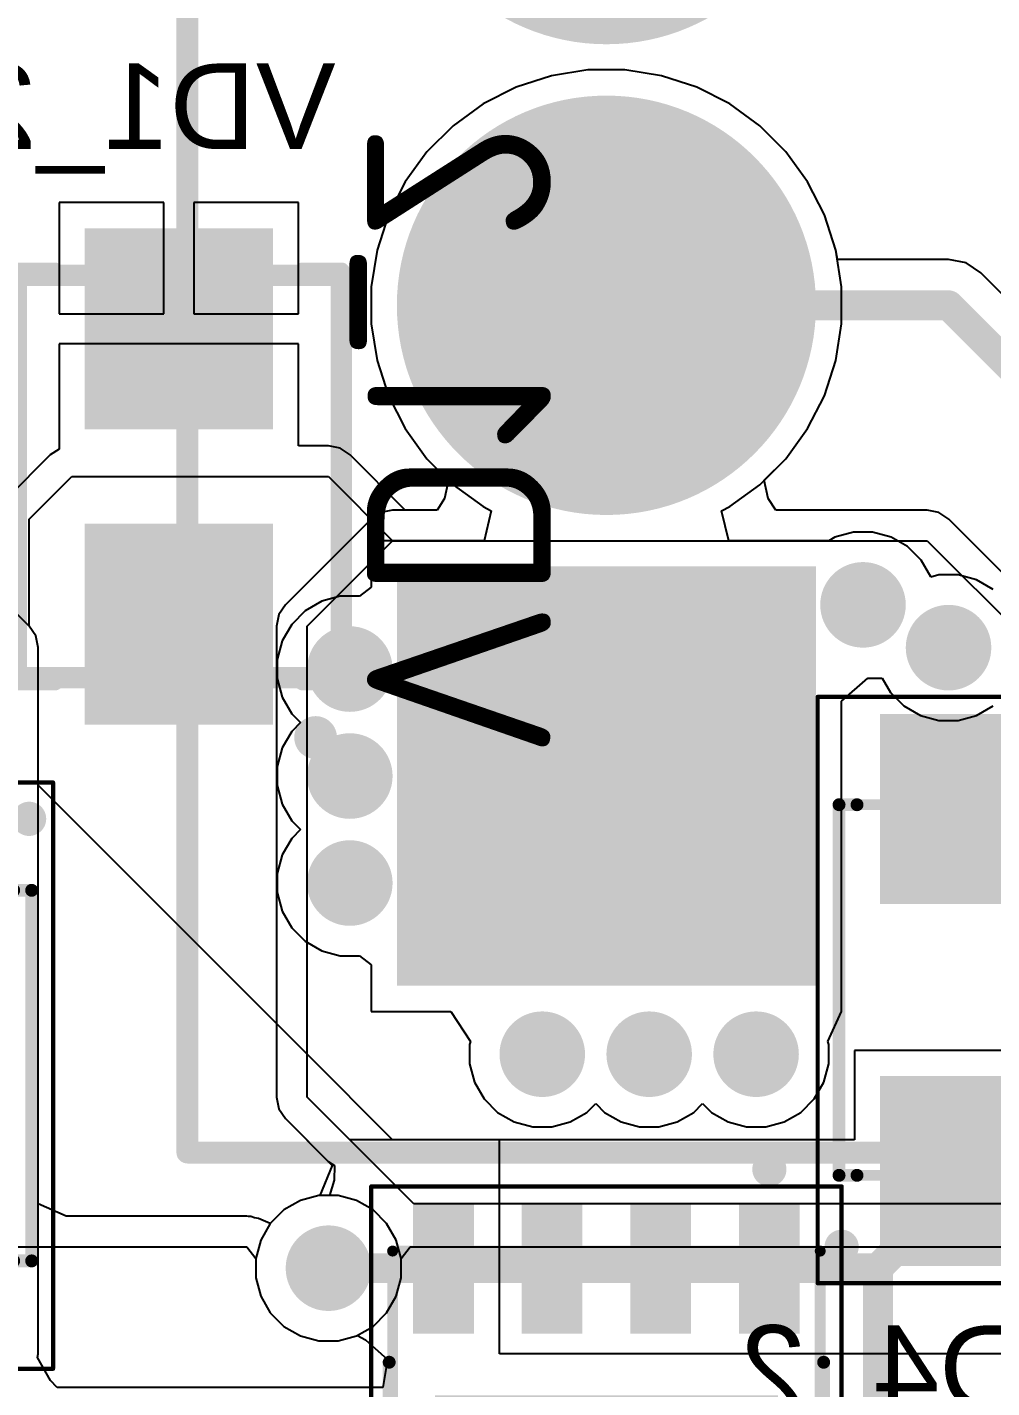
# Model space of a CAD drawing. Header units: inches. Extents: x 0 to 106, y 0 to 106.
# Drawn here: x 47.23 to 58.51, y 74.35 to 90.25 of the extents above; entities that cross this region are included whole.
import ezdxf

# ---------------------------------------------------------------- set-up
doc = ezdxf.new("R2010")
doc.units = ezdxf.units.IN
for name, color, linetype in [('Bottom Layer', 5, 'Continuous'), ('Bottom Overlay', 54, 'Continuous'), ('Bottom Paste', 16, 'Continuous'), ('Bottom Solder', 6, 'Continuous'), ('Layer 1', 16, 'Continuous'), ('Layer 2', 76, 'Continuous'), ('Mechanical 13', 56, 'Continuous'), ('Mechanical 15', 56, 'Continuous'), ('Multi-Layer', 9, 'Continuous'), ('Pad Holes', 156, 'Continuous'), ('Top Layer', 1, 'Continuous'), ('Top Overlay', 2, 'Continuous'), ('Top Paste', 8, 'Continuous'), ('Top Solder', 216, 'Continuous'), ('Via Holes', 16, 'Continuous')]:
    doc.layers.add(name, color=color, linetype=linetype)
doc.styles.add('Arial', font='', dxfattribs={"height": 0.2})
doc.styles.add('GOST type B', font='', dxfattribs={"height": 0.2})
doc.styles.get('Arial').set_extended_font_data('Arial')
doc.styles.get('GOST type B').set_extended_font_data('GOST type B')

# ---------------------------------------------------------------- blocks, each defined once
blk = doc.blocks.new('SMA_B_215')
at = {"layer": 'Bottom Layer'}
for points in [[(-3.175, 0.75), (-1.055, 0.75), (-1.055, -0.75), (-3.175, -0.75)], [(1.055, 0.75), (3.175, 0.75), (3.175, -0.75), (1.055, -0.75)]]:
    blk.add_hatch(color=5, dxfattribs=at).paths.add_polyline_path(points)
at = {"layer": 'Bottom Paste'}
for points in [[(-3.175, 0.75), (-1.055, 0.75), (-1.055, -0.75), (-3.175, -0.75)], [(1.055, 0.75), (3.175, 0.75), (3.175, -0.75), (1.055, -0.75)]]:
    blk.add_hatch(color=16, dxfattribs=at).paths.add_polyline_path(points)
at = {"layer": 'Bottom Solder'}
for points in [[(-3.225, 0.8), (-1.005, 0.8), (-1.005, -0.8), (-3.225, -0.8)], [(1.005, 0.8), (3.225, 0.8), (3.225, -0.8), (1.005, -0.8)]]:
    blk.add_hatch(color=6, dxfattribs=at).paths.add_polyline_path(points)
at = {"layer": 'Bottom Overlay'}
for points in [[(-2.9, 1.25, 0.2, 0.2, 1), (-3.1, 1.25, 0.2, 0.2, 1)], [(-3.15, 1.25, 0.1, 0.1, 1), (-3.05, 1.25, 0.1, 0.1, 1)], [(-2.95, 1.25, 0.1, 0.1, 1), (-2.85, 1.25, 0.1, 0.1, 1)], [(-2.203, 1.28, 0.075, 0.075, 1), (-2.127, 1.28, 0.075, 0.075, 1)], [(-2.203, 1.28, 0.075, 0.075, 1), (-2.127, 1.28, 0.075, 0.075, 1)], [(2.127, 1.28, 0.075, 0.075, 1), (2.203, 1.28, 0.075, 0.075, 1)], [(2.127, 1.28, 0.075, 0.075, 1), (2.203, 1.28, 0.075, 0.075, 1)], [(-2.203, 1.07, 0.075, 0.075, 1), (-2.127, 1.07, 0.075, 0.075, 1)], [(2.127, 1.07, 0.075, 0.075, 1), (2.203, 1.07, 0.075, 0.075, 1)], [(-2.203, -1.07, 0.075, 0.075, 1), (-2.127, -1.07, 0.075, 0.075, 1)], [(2.127, -1.07, 0.075, 0.075, 1), (2.203, -1.07, 0.075, 0.075, 1)], [(-2.203, -1.28, 0.075, 0.075, 1), (-2.127, -1.28, 0.075, 0.075, 1)], [(-2.203, -1.28, 0.075, 0.075, 1), (-2.127, -1.28, 0.075, 0.075, 1)], [(2.127, -1.28, 0.075, 0.075, 1), (2.203, -1.28, 0.075, 0.075, 1)], [(2.127, -1.28, 0.075, 0.075, 1), (2.203, -1.28, 0.075, 0.075, 1)]]:
    blk.add_lwpolyline(points, format="xyseb", close=True, dxfattribs=at)
for points in [[(-2.165, 1.28, 0.15, 0.15, 0), (-2.165, 1.07, 0.15, 0.15, 0)], [(-2.165, 1.28, 0.15, 0.15, 0), (2.165, 1.28, 0.15, 0.15, 0)], [(2.165, 1.28, 0.15, 0.15, 0), (2.165, 1.07, 0.15, 0.15, 0)], [(-2.165, -1.07, 0.15, 0.15, 0), (-2.165, -1.28, 0.15, 0.15, 0)], [(2.165, -1.07, 0.15, 0.15, 0), (2.165, -1.28, 0.15, 0.15, 0)], [(-2.165, -1.28, 0.15, 0.15, 0), (2.165, -1.28, 0.15, 0.15, 0)]]:
    blk.add_lwpolyline(points, format="xyseb", dxfattribs=at)
at = {"layer": 'Mechanical 13'}
for points in [[(-2.165, 1.28, 0.127, 0.127, 0), (-2.165, -1.28, 0.127, 0.127, 0)], [(-2.165, 1.28, 0.127, 0.127, 0), (2.165, 1.28, 0.127, 0.127, 0)], [(2.165, 1.28, 0.127, 0.127, 0), (2.165, -1.28, 0.127, 0.127, 0)], [(-2.165, -1.28, 0.127, 0.127, 0), (2.165, -1.28, 0.127, 0.127, 0)]]:
    blk.add_lwpolyline(points, format="xyseb", dxfattribs=at)
for points in [[(-2.197, 1.28, 0.0635, 0.0635, 1), (-2.133, 1.28, 0.0635, 0.0635, 1)], [(-2.197, 1.28, 0.0635, 0.0635, 1), (-2.133, 1.28, 0.0635, 0.0635, 1)], [(2.133, 1.28, 0.0635, 0.0635, 1), (2.197, 1.28, 0.0635, 0.0635, 1)], [(2.133, 1.28, 0.0635, 0.0635, 1), (2.197, 1.28, 0.0635, 0.0635, 1)], [(-2.197, -1.28, 0.0635, 0.0635, 1), (-2.133, -1.28, 0.0635, 0.0635, 1)], [(-2.197, -1.28, 0.0635, 0.0635, 1), (-2.133, -1.28, 0.0635, 0.0635, 1)], [(2.133, -1.28, 0.0635, 0.0635, 1), (2.197, -1.28, 0.0635, 0.0635, 1)], [(2.133, -1.28, 0.0635, 0.0635, 1), (2.197, -1.28, 0.0635, 0.0635, 1)]]:
    blk.add_lwpolyline(points, format="xyseb", close=True, dxfattribs=at)
at = {"layer": 'Mechanical 15'}
for points in [[(-3.425, 1.53, 0.05, 0.05, 0), (-3.425, -1.53, 0.05, 0.05, 0)], [(-3.425, 1.53, 0.05, 0.05, 0), (3.425, 1.53, 0.05, 0.05, 0)], [(3.425, 1.53, 0.05, 0.05, 0), (3.425, -1.53, 0.05, 0.05, 0)], [(-3.425, -1.53, 0.05, 0.05, 0), (3.425, -1.53, 0.05, 0.05, 0)]]:
    blk.add_lwpolyline(points, format="xyseb", dxfattribs=at)
for points in [[(-3.437, 1.53, 0.025, 0.025, 1), (-3.413, 1.53, 0.025, 0.025, 1)], [(-3.437, 1.53, 0.025, 0.025, 1), (-3.413, 1.53, 0.025, 0.025, 1)], [(3.413, 1.53, 0.025, 0.025, 1), (3.437, 1.53, 0.025, 0.025, 1)], [(3.413, 1.53, 0.025, 0.025, 1), (3.437, 1.53, 0.025, 0.025, 1)], [(-3.437, -1.53, 0.025, 0.025, 1), (-3.413, -1.53, 0.025, 0.025, 1)], [(-3.437, -1.53, 0.025, 0.025, 1), (-3.413, -1.53, 0.025, 0.025, 1)], [(3.413, -1.53, 0.025, 0.025, 1), (3.437, -1.53, 0.025, 0.025, 1)], [(3.413, -1.53, 0.025, 0.025, 1), (3.437, -1.53, 0.025, 0.025, 1)]]:
    blk.add_lwpolyline(points, format="xyseb", close=True, dxfattribs=at)
blk = doc.blocks.new('SMA_B_220')
at = {"layer": 'Bottom Layer'}
for points in [[(-3.175, 0.75), (-1.055, 0.75), (-1.055, -0.75), (-3.175, -0.75)], [(1.055, 0.75), (3.175, 0.75), (3.175, -0.75), (1.055, -0.75)]]:
    blk.add_hatch(color=5, dxfattribs=at).paths.add_polyline_path(points)
at = {"layer": 'Bottom Paste'}
for points in [[(-3.175, 0.75), (-1.055, 0.75), (-1.055, -0.75), (-3.175, -0.75)], [(1.055, 0.75), (3.175, 0.75), (3.175, -0.75), (1.055, -0.75)]]:
    blk.add_hatch(color=16, dxfattribs=at).paths.add_polyline_path(points)
at = {"layer": 'Bottom Solder'}
for points in [[(-3.225, 0.8), (-1.005, 0.8), (-1.005, -0.8), (-3.225, -0.8)], [(1.005, 0.8), (3.225, 0.8), (3.225, -0.8), (1.005, -0.8)]]:
    blk.add_hatch(color=6, dxfattribs=at).paths.add_polyline_path(points)
at = {"layer": 'Bottom Overlay'}
for points in [[(-2.9, 1.25, 0.2, 0.2, 1), (-3.1, 1.25, 0.2, 0.2, 1)], [(-3.15, 1.25, 0.1, 0.1, 1), (-3.05, 1.25, 0.1, 0.1, 1)], [(-2.95, 1.25, 0.1, 0.1, 1), (-2.85, 1.25, 0.1, 0.1, 1)], [(-2.203, 1.28, 0.075, 0.075, 1), (-2.127, 1.28, 0.075, 0.075, 1)], [(-2.203, 1.28, 0.075, 0.075, 1), (-2.127, 1.28, 0.075, 0.075, 1)], [(2.127, 1.28, 0.075, 0.075, 1), (2.203, 1.28, 0.075, 0.075, 1)], [(2.127, 1.28, 0.075, 0.075, 1), (2.203, 1.28, 0.075, 0.075, 1)], [(-2.203, 1.07, 0.075, 0.075, 1), (-2.127, 1.07, 0.075, 0.075, 1)], [(2.127, 1.07, 0.075, 0.075, 1), (2.203, 1.07, 0.075, 0.075, 1)], [(-2.203, -1.07, 0.075, 0.075, 1), (-2.127, -1.07, 0.075, 0.075, 1)], [(2.127, -1.07, 0.075, 0.075, 1), (2.203, -1.07, 0.075, 0.075, 1)], [(-2.203, -1.28, 0.075, 0.075, 1), (-2.127, -1.28, 0.075, 0.075, 1)], [(-2.203, -1.28, 0.075, 0.075, 1), (-2.127, -1.28, 0.075, 0.075, 1)], [(2.127, -1.28, 0.075, 0.075, 1), (2.203, -1.28, 0.075, 0.075, 1)], [(2.127, -1.28, 0.075, 0.075, 1), (2.203, -1.28, 0.075, 0.075, 1)]]:
    blk.add_lwpolyline(points, format="xyseb", close=True, dxfattribs=at)
for points in [[(-2.165, 1.07, 0.15, 0.15, 0), (-2.165, 1.28, 0.15, 0.15, 0)], [(2.165, 1.28, 0.15, 0.15, 0), (-2.165, 1.28, 0.15, 0.15, 0)], [(2.165, 1.07, 0.15, 0.15, 0), (2.165, 1.28, 0.15, 0.15, 0)], [(-2.165, -1.28, 0.15, 0.15, 0), (-2.165, -1.07, 0.15, 0.15, 0)], [(2.165, -1.28, 0.15, 0.15, 0), (2.165, -1.07, 0.15, 0.15, 0)], [(2.165, -1.28, 0.15, 0.15, 0), (-2.165, -1.28, 0.15, 0.15, 0)]]:
    blk.add_lwpolyline(points, format="xyseb", dxfattribs=at)
at = {"layer": 'Mechanical 13'}
for points in [[(-2.165, -1.28, 0.127, 0.127, 0), (-2.165, 1.28, 0.127, 0.127, 0)], [(2.165, 1.28, 0.127, 0.127, 0), (-2.165, 1.28, 0.127, 0.127, 0)], [(2.165, -1.28, 0.127, 0.127, 0), (2.165, 1.28, 0.127, 0.127, 0)], [(2.165, -1.28, 0.127, 0.127, 0), (-2.165, -1.28, 0.127, 0.127, 0)]]:
    blk.add_lwpolyline(points, format="xyseb", dxfattribs=at)
for points in [[(-2.197, 1.28, 0.0635, 0.0635, 1), (-2.133, 1.28, 0.0635, 0.0635, 1)], [(-2.197, 1.28, 0.0635, 0.0635, 1), (-2.133, 1.28, 0.0635, 0.0635, 1)], [(2.133, 1.28, 0.0635, 0.0635, 1), (2.197, 1.28, 0.0635, 0.0635, 1)], [(2.133, 1.28, 0.0635, 0.0635, 1), (2.197, 1.28, 0.0635, 0.0635, 1)], [(-2.197, -1.28, 0.0635, 0.0635, 1), (-2.133, -1.28, 0.0635, 0.0635, 1)], [(-2.197, -1.28, 0.0635, 0.0635, 1), (-2.133, -1.28, 0.0635, 0.0635, 1)], [(2.133, -1.28, 0.0635, 0.0635, 1), (2.197, -1.28, 0.0635, 0.0635, 1)], [(2.133, -1.28, 0.0635, 0.0635, 1), (2.197, -1.28, 0.0635, 0.0635, 1)]]:
    blk.add_lwpolyline(points, format="xyseb", close=True, dxfattribs=at)
at = {"layer": 'Mechanical 15'}
for points in [[(-3.425, -1.53, 0.05, 0.05, 0), (-3.425, 1.53, 0.05, 0.05, 0)], [(3.425, 1.53, 0.05, 0.05, 0), (-3.425, 1.53, 0.05, 0.05, 0)], [(3.425, -1.53, 0.05, 0.05, 0), (3.425, 1.53, 0.05, 0.05, 0)], [(3.425, -1.53, 0.05, 0.05, 0), (-3.425, -1.53, 0.05, 0.05, 0)]]:
    blk.add_lwpolyline(points, format="xyseb", dxfattribs=at)
for points in [[(-3.437, 1.53, 0.025, 0.025, 1), (-3.413, 1.53, 0.025, 0.025, 1)], [(-3.437, 1.53, 0.025, 0.025, 1), (-3.413, 1.53, 0.025, 0.025, 1)], [(3.413, 1.53, 0.025, 0.025, 1), (3.437, 1.53, 0.025, 0.025, 1)], [(3.413, 1.53, 0.025, 0.025, 1), (3.437, 1.53, 0.025, 0.025, 1)], [(-3.437, -1.53, 0.025, 0.025, 1), (-3.413, -1.53, 0.025, 0.025, 1)], [(-3.437, -1.53, 0.025, 0.025, 1), (-3.413, -1.53, 0.025, 0.025, 1)], [(3.413, -1.53, 0.025, 0.025, 1), (3.437, -1.53, 0.025, 0.025, 1)], [(3.413, -1.53, 0.025, 0.025, 1), (3.437, -1.53, 0.025, 0.025, 1)]]:
    blk.add_lwpolyline(points, format="xyseb", close=True, dxfattribs=at)
blk = doc.blocks.new('SMB_B_223')
at = {"layer": 'Bottom Layer'}
for points in [[(-0.6, 1.05), (-0.6, -1.05), (-2.85, -1.05), (-2.85, 1.05)], [(2.85, 1.05), (2.85, -1.05), (0.6, -1.05), (0.6, 1.05)]]:
    blk.add_hatch(color=5, dxfattribs=at).paths.add_polyline_path(points)
at = {"layer": 'Bottom Paste'}
for points in [[(-0.6, 1.05), (-0.6, -1.05), (-2.85, -1.05), (-2.85, 1.05)], [(2.85, 1.05), (2.85, -1.05), (0.6, -1.05), (0.6, 1.05)]]:
    blk.add_hatch(color=16, dxfattribs=at).paths.add_polyline_path(points)
at = {"layer": 'Bottom Solder'}
for points in [[(-0.55, 1.1), (-0.55, -1.1), (-2.9, -1.1), (-2.9, 1.1)], [(2.9, 1.1), (2.9, -1.1), (0.55, -1.1), (0.55, 1.1)]]:
    blk.add_hatch(color=6, dxfattribs=at).paths.add_polyline_path(points)
at = {"layer": 'Bottom Overlay'}
for points in [[(-2.4, 1.9, 0.2, 0.2, 0), (2.4, 1.9, 0.2, 0.2, 0)], [(-2.4, 1.9, 0.2, 0.2, 0), (-2.4, 1.45, 0.2, 0.2, 0)], [(2.4, 1.9, 0.2, 0.2, 0), (2.4, 1.45, 0.2, 0.2, 0)], [(-2.4, -1.45, 0.2, 0.2, 0), (-2.4, -1.9, 0.2, 0.2, 0)], [(2.4, -1.45, 0.2, 0.2, 0), (2.4, -1.9, 0.2, 0.2, 0)], [(-2.4, -1.9, 0.2, 0.2, 0), (2.4, -1.9, 0.2, 0.2, 0)]]:
    blk.add_lwpolyline(points, format="xyseb", dxfattribs=at)
for points in [[(-2.45, 1.9, 0.1, 0.1, 1), (-2.35, 1.9, 0.1, 0.1, 1)], [(-2.45, 1.9, 0.1, 0.1, 1), (-2.35, 1.9, 0.1, 0.1, 1)], [(2.35, 1.9, 0.1, 0.1, 1), (2.45, 1.9, 0.1, 0.1, 1)], [(2.35, 1.9, 0.1, 0.1, 1), (2.45, 1.9, 0.1, 0.1, 1)], [(-2.45, 1.45, 0.1, 0.1, 1), (-2.35, 1.45, 0.1, 0.1, 1)], [(2.35, 1.45, 0.1, 0.1, 1), (2.45, 1.45, 0.1, 0.1, 1)], [(-2.925, -1.6, 0.25, 0.25, 1), (-3.175, -1.6, 0.25, 0.25, 1)], [(-2.45, -1.45, 0.1, 0.1, 1), (-2.35, -1.45, 0.1, 0.1, 1)], [(2.35, -1.45, 0.1, 0.1, 1), (2.45, -1.45, 0.1, 0.1, 1)], [(-3.238, -1.6, 0.125, 0.125, 1), (-3.113, -1.6, 0.125, 0.125, 1)], [(-2.987, -1.6, 0.125, 0.125, 1), (-2.863, -1.6, 0.125, 0.125, 1)], [(-2.45, -1.9, 0.1, 0.1, 1), (-2.35, -1.9, 0.1, 0.1, 1)], [(-2.45, -1.9, 0.1, 0.1, 1), (-2.35, -1.9, 0.1, 0.1, 1)], [(2.35, -1.9, 0.1, 0.1, 1), (2.45, -1.9, 0.1, 0.1, 1)], [(2.35, -1.9, 0.1, 0.1, 1), (2.45, -1.9, 0.1, 0.1, 1)]]:
    blk.add_lwpolyline(points, format="xyseb", close=True, dxfattribs=at)
at = {"layer": 'Mechanical 13'}
for points in [[(-2.35, 1.9, 0.25, 0.25, 0), (2.35, 1.9, 0.25, 0.25, 0)], [(-2.35, 1.9, 0.25, 0.25, 0), (-2.35, -1.9, 0.25, 0.25, 0)], [(2.35, 1.9, 0.25, 0.25, 0), (2.35, -1.9, 0.25, 0.25, 0)], [(-2.35, -1.9, 0.25, 0.25, 0), (2.35, -1.9, 0.25, 0.25, 0)]]:
    blk.add_lwpolyline(points, format="xyseb", dxfattribs=at)
for points in [[(-2.412, 1.9, 0.125, 0.125, 1), (-2.288, 1.9, 0.125, 0.125, 1)], [(-2.412, 1.9, 0.125, 0.125, 1), (-2.288, 1.9, 0.125, 0.125, 1)], [(2.288, 1.9, 0.125, 0.125, 1), (2.412, 1.9, 0.125, 0.125, 1)], [(2.288, 1.9, 0.125, 0.125, 1), (2.412, 1.9, 0.125, 0.125, 1)], [(-2.412, -1.9, 0.125, 0.125, 1), (-2.288, -1.9, 0.125, 0.125, 1)], [(-2.412, -1.9, 0.125, 0.125, 1), (-2.288, -1.9, 0.125, 0.125, 1)], [(2.288, -1.9, 0.125, 0.125, 1), (2.412, -1.9, 0.125, 0.125, 1)], [(2.288, -1.9, 0.125, 0.125, 1), (2.412, -1.9, 0.125, 0.125, 1)]]:
    blk.add_lwpolyline(points, format="xyseb", close=True, dxfattribs=at)
at = {"layer": 'Mechanical 13', "style": 'GOST type B', "text_generation_flag": 2}
blk.add_text('VD1_2', height=2.15, rotation=180, dxfattribs=at).set_placement((-3.3, -2.2))
blk = doc.blocks.new('MR60PB_M_266')
at = {"layer": 'Bottom Layer'}
h = blk.add_hatch(color=5, dxfattribs=at)
edge = h.paths.add_edge_path()
edge.add_arc((-5.5, 0), 2.4, 0, 360)
h = blk.add_hatch(color=5, dxfattribs=at)
edge = h.paths.add_edge_path()
edge.add_arc((0, 0), 2.4, 0, 360)
blk.add_hatch(color=5, dxfattribs=at).paths.add_polyline_path([(3.1, 2.4), (7.9, 2.4), (7.9, -2.4), (3.1, -2.4)])
at = {"layer": 'Bottom Solder'}
h = blk.add_hatch(color=6, dxfattribs=at)
edge = h.paths.add_edge_path()
edge.add_arc((-5.5, 0), 2.45, 0, 360)
h = blk.add_hatch(color=6, dxfattribs=at)
edge = h.paths.add_edge_path()
edge.add_arc((0, 0), 2.45, 0, 360)
blk.add_hatch(color=6, dxfattribs=at).paths.add_polyline_path([(3.05, 2.45), (7.95, 2.45), (7.95, -2.45), (3.05, -2.45)])
at = {"layer": 'Layer 1'}
h = blk.add_hatch(color=16, dxfattribs=at)
edge = h.paths.add_edge_path()
edge.add_arc((-5.5, 0), 2.4, 0, 360)
h = blk.add_hatch(color=16, dxfattribs=at)
edge = h.paths.add_edge_path()
edge.add_arc((0, 0), 2.4, 0, 360)
blk.add_hatch(color=16, dxfattribs=at).paths.add_polyline_path([(3.1, 2.4), (7.9, 2.4), (7.9, -2.4), (3.1, -2.4)])
at = {"layer": 'Layer 2'}
h = blk.add_hatch(color=76, dxfattribs=at)
edge = h.paths.add_edge_path()
edge.add_arc((-5.5, 0), 2.4, 0, 360)
h = blk.add_hatch(color=76, dxfattribs=at)
edge = h.paths.add_edge_path()
edge.add_arc((0, 0), 2.4, 0, 360)
blk.add_hatch(color=76, dxfattribs=at).paths.add_polyline_path([(3.1, 2.4), (7.9, 2.4), (7.9, -2.4), (3.1, -2.4)])
at = {"layer": 'Multi-Layer'}
h = blk.add_hatch(color=9, dxfattribs=at)
edge = h.paths.add_edge_path()
edge.add_arc((-5.5, 0), 2.4, 0, 360)
h = blk.add_hatch(color=9, dxfattribs=at)
edge = h.paths.add_edge_path()
edge.add_arc((0, 0), 2.4, 0, 360)
blk.add_hatch(color=9, dxfattribs=at).paths.add_polyline_path([(3.1, 2.4), (7.9, 2.4), (7.9, -2.4), (3.1, -2.4)])
at = {"layer": 'Pad Holes'}
h = blk.add_hatch(color=7, dxfattribs=at)
edge = h.paths.add_edge_path()
edge.add_arc((0, 0), 1.6, 0, 360)
h = blk.add_hatch(color=7, dxfattribs=at)
edge = h.paths.add_edge_path()
edge.add_arc((5.5, 0), 1.6, 0, 360)
at = {"layer": 'Top Layer'}
h = blk.add_hatch(color=1, dxfattribs=at)
edge = h.paths.add_edge_path()
edge.add_arc((-5.5, 0), 2.4, 0, 360)
h = blk.add_hatch(color=1, dxfattribs=at)
edge = h.paths.add_edge_path()
edge.add_arc((0, 0), 2.4, 0, 360)
blk.add_hatch(color=1, dxfattribs=at).paths.add_polyline_path([(3.1, 2.4), (7.9, 2.4), (7.9, -2.4), (3.1, -2.4)])
at = {"layer": 'Top Solder'}
h = blk.add_hatch(color=216, dxfattribs=at)
edge = h.paths.add_edge_path()
edge.add_arc((-5.5, 0), 2.45, 0, 360)
h = blk.add_hatch(color=216, dxfattribs=at)
edge = h.paths.add_edge_path()
edge.add_arc((0, 0), 2.45, 0, 360)
blk.add_hatch(color=216, dxfattribs=at).paths.add_polyline_path([(3.05, 2.45), (7.95, 2.45), (7.95, -2.45), (3.05, -2.45)])
at = {"layer": 'Top Overlay'}
for points in [[(9.9, 0, 0.254, 0.254, 0), (9.9, 4.9, 0.254, 0.254, 0)], [(9.9, -4.9, 0.254, 0.254, 0), (9.9, 0, 0.254, 0.254, 0)], [(9.9, -4.9, 0.254, 0.254, 0), (-9.9, -4.9, 0.254, 0.254, 0)]]:
    blk.add_lwpolyline(points, format="xyseb", dxfattribs=at)
for points in [[(9.836, 0, 0.127, 0.127, 1), (9.963, 0, 0.127, 0.127, 1)], [(9.836, 0, 0.127, 0.127, 1), (9.963, 0, 0.127, 0.127, 1)], [(9.836, -4.9, 0.127, 0.127, 1), (9.963, -4.9, 0.127, 0.127, 1)], [(9.836, -4.9, 0.127, 0.127, 1), (9.963, -4.9, 0.127, 0.127, 1)]]:
    blk.add_lwpolyline(points, format="xyseb", close=True, dxfattribs=at)
blk = doc.blocks.new('PQFN_5_6_274')
at = {"layer": 'Top Layer'}
for points in [[(-3.455, 2.21), (-2.035, 2.21), (-2.035, 1.6), (-3.455, 1.6)], [(3.455, 1.6), (2.035, 1.6), (2.035, 2.21), (3.455, 2.21)], [(-1.215, 1.955), (2.535, 1.955), (2.535, -1.955), (-1.215, -1.955)], [(-3.455, 0.94), (-2.035, 0.94), (-2.035, 0.33), (-3.455, 0.33)], [(3.455, 0.33), (2.035, 0.33), (2.035, 0.94), (3.455, 0.94)], [(-3.455, -0.33), (-2.035, -0.33), (-2.035, -0.94), (-3.455, -0.94)], [(3.455, -0.94), (2.035, -0.94), (2.035, -0.33), (3.455, -0.33)], [(-3.455, -1.6), (-2.035, -1.6), (-2.035, -2.21), (-3.455, -2.21)], [(3.455, -2.21), (2.035, -2.21), (2.035, -1.6), (3.455, -1.6)]]:
    blk.add_hatch(color=1, dxfattribs=at).paths.add_polyline_path(points)
at = {"layer": 'Top Paste'}
for points in [[(-3.455, 2.21), (-2.035, 2.21), (-2.035, 1.6), (-3.455, 1.6)], [(3.455, 1.6), (2.035, 1.6), (2.035, 2.21), (3.455, 2.21)], [(-3.455, 0.94), (-2.035, 0.94), (-2.035, 0.33), (-3.455, 0.33)], [(3.455, 0.33), (2.035, 0.33), (2.035, 0.94), (3.455, 0.94)], [(-3.455, -0.33), (-2.035, -0.33), (-2.035, -0.94), (-3.455, -0.94)], [(3.455, -0.94), (2.035, -0.94), (2.035, -0.33), (3.455, -0.33)], [(-3.455, -1.6), (-2.035, -1.6), (-2.035, -2.21), (-3.455, -2.21)], [(3.455, -2.21), (2.035, -2.21), (2.035, -1.6), (3.455, -1.6)]]:
    blk.add_hatch(color=8, dxfattribs=at).paths.add_polyline_path(points)
at = {"layer": 'Top Solder'}
for points in [[(-3.505, 2.26), (-1.985, 2.26), (-1.985, 1.55), (-3.505, 1.55)], [(3.505, 1.55), (1.985, 1.55), (1.985, 2.26), (3.505, 2.26)], [(-1.265, 2.005), (2.585, 2.005), (2.585, -2.005), (-1.265, -2.005)], [(-3.505, 0.99), (-1.985, 0.99), (-1.985, 0.28), (-3.505, 0.28)], [(3.505, 0.28), (1.985, 0.28), (1.985, 0.99), (3.505, 0.99)], [(-3.505, -0.28), (-1.985, -0.28), (-1.985, -0.99), (-3.505, -0.99)], [(3.505, -0.99), (1.985, -0.99), (1.985, -0.28), (3.505, -0.28)], [(-3.505, -1.55), (-1.985, -1.55), (-1.985, -2.26), (-3.505, -2.26)], [(3.505, -2.26), (1.985, -2.26), (1.985, -1.55), (3.505, -1.55)]]:
    blk.add_hatch(color=216, dxfattribs=at).paths.add_polyline_path(points)
at = {"layer": 'Mechanical 13'}
for points in [[(-2.95, -2.5, 0.127, 0.127, 0), (-2.95, 2.5, 0.127, 0.127, 0)], [(2.95, 2.5, 0.127, 0.127, 0), (-2.95, 2.5, 0.127, 0.127, 0)], [(2.95, -2.5, 0.127, 0.127, 0), (2.95, 2.5, 0.127, 0.127, 0)], [(2.95, -2.5, 0.127, 0.127, 0), (-2.95, -2.5, 0.127, 0.127, 0)]]:
    blk.add_lwpolyline(points, format="xyseb", dxfattribs=at)
for points in [[(-2.982, 2.5, 0.0635, 0.0635, 1), (-2.918, 2.5, 0.0635, 0.0635, 1)], [(-2.982, 2.5, 0.0635, 0.0635, 1), (-2.918, 2.5, 0.0635, 0.0635, 1)], [(2.918, 2.5, 0.0635, 0.0635, 1), (2.982, 2.5, 0.0635, 0.0635, 1)], [(2.918, 2.5, 0.0635, 0.0635, 1), (2.982, 2.5, 0.0635, 0.0635, 1)], [(-3.805, 1.905, 0.2, 0.2, 1), (-4.005, 1.905, 0.2, 0.2, 1)], [(-4.055, 1.905, 0.1, 0.1, 1), (-3.955, 1.905, 0.1, 0.1, 1)], [(-3.855, 1.905, 0.1, 0.1, 1), (-3.755, 1.905, 0.1, 0.1, 1)], [(-2.982, -2.5, 0.0635, 0.0635, 1), (-2.918, -2.5, 0.0635, 0.0635, 1)], [(-2.982, -2.5, 0.0635, 0.0635, 1), (-2.918, -2.5, 0.0635, 0.0635, 1)], [(2.918, -2.5, 0.0635, 0.0635, 1), (2.982, -2.5, 0.0635, 0.0635, 1)], [(2.918, -2.5, 0.0635, 0.0635, 1), (2.982, -2.5, 0.0635, 0.0635, 1)]]:
    blk.add_lwpolyline(points, format="xyseb", close=True, dxfattribs=at)
at = {"layer": 'Mechanical 15'}
for points in [[(-3.705, -2.75, 0.05, 0.05, 0), (-3.705, 2.75, 0.05, 0.05, 0)], [(3.705, 2.75, 0.05, 0.05, 0), (-3.705, 2.75, 0.05, 0.05, 0)], [(3.705, -2.75, 0.05, 0.05, 0), (3.705, 2.75, 0.05, 0.05, 0)], [(3.705, -2.75, 0.05, 0.05, 0), (-3.705, -2.75, 0.05, 0.05, 0)]]:
    blk.add_lwpolyline(points, format="xyseb", dxfattribs=at)
for points in [[(-3.717, 2.75, 0.025, 0.025, 1), (-3.692, 2.75, 0.025, 0.025, 1)], [(-3.717, 2.75, 0.025, 0.025, 1), (-3.692, 2.75, 0.025, 0.025, 1)], [(3.692, 2.75, 0.025, 0.025, 1), (3.717, 2.75, 0.025, 0.025, 1)], [(3.692, 2.75, 0.025, 0.025, 1), (3.717, 2.75, 0.025, 0.025, 1)], [(-3.717, -2.75, 0.025, 0.025, 1), (-3.692, -2.75, 0.025, 0.025, 1)], [(-3.717, -2.75, 0.025, 0.025, 1), (-3.692, -2.75, 0.025, 0.025, 1)], [(3.692, -2.75, 0.025, 0.025, 1), (3.717, -2.75, 0.025, 0.025, 1)], [(3.692, -2.75, 0.025, 0.025, 1), (3.717, -2.75, 0.025, 0.025, 1)]]:
    blk.add_lwpolyline(points, format="xyseb", close=True, dxfattribs=at)
at = {"layer": 'Top Overlay'}
for points in [[(1.905, 2.54, 0.15, 0.15, 0), (-1.651, 2.54, 0.15, 0.15, 0)], [(1.905, -2.54, 0.15, 0.15, 0), (-1.651, -2.54, 0.15, 0.15, 0)]]:
    blk.add_lwpolyline(points, format="xyseb", dxfattribs=at)
for points in [[(-1.689, 2.54, 0.075, 0.075, 1), (-1.613, 2.54, 0.075, 0.075, 1)], [(1.867, 2.54, 0.075, 0.075, 1), (1.943, 2.54, 0.075, 0.075, 1)], [(-3.805, 1.905, 0.2, 0.2, 1), (-4.005, 1.905, 0.2, 0.2, 1)], [(-4.055, 1.905, 0.1, 0.1, 1), (-3.955, 1.905, 0.1, 0.1, 1)], [(-3.855, 1.905, 0.1, 0.1, 1), (-3.755, 1.905, 0.1, 0.1, 1)], [(-1.689, -2.54, 0.075, 0.075, 1), (-1.613, -2.54, 0.075, 0.075, 1)], [(1.867, -2.54, 0.075, 0.075, 1), (1.943, -2.54, 0.075, 0.075, 1)]]:
    blk.add_lwpolyline(points, format="xyseb", close=True, dxfattribs=at)
at = {"layer": 'Top Paste'}
for p, q in [((-0.865, 0.175), (-0.865, 1.615)), ((-0.865, 1.615), (0.235, 1.615)), ((0.235, 1.615), (0.235, 0.175)), ((0.585, 0.175), (0.585, 1.615)), ((0.585, 1.615), (1.685, 1.615)), ((1.685, 1.615), (1.685, 0.175)), ((0.235, 0.175), (-0.865, 0.175)), ((1.685, 0.175), (0.585, 0.175)), ((-0.865, -1.615), (-0.865, -0.175)), ((-0.865, -0.175), (0.235, -0.175)), ((0.235, -0.175), (0.235, -1.615)), ((0.585, -1.615), (0.585, -0.175)), ((0.585, -0.175), (1.685, -0.175)), ((1.685, -0.175), (1.685, -1.615)), ((0.235, -1.615), (-0.865, -1.615)), ((1.685, -1.615), (0.585, -1.615))]:
    blk.add_line(p, q, dxfattribs=at)

msp = doc.modelspace()

# ---------------------------------------------------------------- hatches: boundary and pattern name
at = {"layer": 'Bottom Layer'}
h = msp.add_hatch(color=5, dxfattribs=at)
edge = h.paths.add_edge_path()
edge.add_arc((57, 83.5), 0.5, 0, 360)
h = msp.add_hatch(color=5, dxfattribs=at)
edge = h.paths.add_edge_path()
edge.add_arc((58, 83), 0.5, 0, 360)
h = msp.add_hatch(color=5, dxfattribs=at)
edge = h.paths.add_edge_path()
edge.add_arc((51, 82.75), 0.5, 0, 360)
h = msp.add_hatch(color=5, dxfattribs=at)
edge = h.paths.add_edge_path()
edge.add_arc((51, 81.5), 0.5, 0, 360)
h = msp.add_hatch(color=5, dxfattribs=at)
edge = h.paths.add_edge_path()
edge.add_arc((51, 80.25), 0.5, 0, 360)
h = msp.add_hatch(color=5, dxfattribs=at)
edge = h.paths.add_edge_path()
edge.add_arc((53.25, 78.25), 0.5, 0, 360)
h = msp.add_hatch(color=5, dxfattribs=at)
edge = h.paths.add_edge_path()
edge.add_arc((54.5, 78.25), 0.5, 0, 360)
h = msp.add_hatch(color=5, dxfattribs=at)
edge = h.paths.add_edge_path()
edge.add_arc((55.75, 78.25), 0.5, 0, 360)
h = msp.add_hatch(color=5, dxfattribs=at)
edge = h.paths.add_edge_path()
edge.add_arc((50.75, 75.75), 0.5, 0, 360)
at = {"layer": 'Layer 1'}
h = msp.add_hatch(color=16, dxfattribs=at)
edge = h.paths.add_edge_path()
edge.add_arc((57, 83.5), 0.5, 0, 360)
h = msp.add_hatch(color=16, dxfattribs=at)
edge = h.paths.add_edge_path()
edge.add_arc((58, 83), 0.5, 0, 360)
h = msp.add_hatch(color=16, dxfattribs=at)
edge = h.paths.add_edge_path()
edge.add_arc((51, 82.75), 0.5, 0, 360)
h = msp.add_hatch(color=16, dxfattribs=at)
edge = h.paths.add_edge_path()
edge.add_arc((51, 81.5), 0.5, 0, 360)
h = msp.add_hatch(color=16, dxfattribs=at)
edge = h.paths.add_edge_path()
edge.add_arc((51, 80.25), 0.5, 0, 360)
h = msp.add_hatch(color=16, dxfattribs=at)
edge = h.paths.add_edge_path()
edge.add_arc((53.25, 78.25), 0.5, 0, 360)
h = msp.add_hatch(color=16, dxfattribs=at)
edge = h.paths.add_edge_path()
edge.add_arc((54.5, 78.25), 0.5, 0, 360)
h = msp.add_hatch(color=16, dxfattribs=at)
edge = h.paths.add_edge_path()
edge.add_arc((55.75, 78.25), 0.5, 0, 360)
h = msp.add_hatch(color=16, dxfattribs=at)
edge = h.paths.add_edge_path()
edge.add_arc((50.75, 75.75), 0.5, 0, 360)
at = {"layer": 'Layer 2'}
h = msp.add_hatch(color=76, dxfattribs=at)
edge = h.paths.add_edge_path()
edge.add_arc((57, 83.5), 0.5, 0, 360)
h = msp.add_hatch(color=76, dxfattribs=at)
edge = h.paths.add_edge_path()
edge.add_arc((58, 83), 0.5, 0, 360)
h = msp.add_hatch(color=76, dxfattribs=at)
edge = h.paths.add_edge_path()
edge.add_arc((51, 82.75), 0.5, 0, 360)
h = msp.add_hatch(color=76, dxfattribs=at)
edge = h.paths.add_edge_path()
edge.add_arc((51, 81.5), 0.5, 0, 360)
h = msp.add_hatch(color=76, dxfattribs=at)
edge = h.paths.add_edge_path()
edge.add_arc((51, 80.25), 0.5, 0, 360)
h = msp.add_hatch(color=76, dxfattribs=at)
edge = h.paths.add_edge_path()
edge.add_arc((53.25, 78.25), 0.5, 0, 360)
h = msp.add_hatch(color=76, dxfattribs=at)
edge = h.paths.add_edge_path()
edge.add_arc((54.5, 78.25), 0.5, 0, 360)
h = msp.add_hatch(color=76, dxfattribs=at)
edge = h.paths.add_edge_path()
edge.add_arc((55.75, 78.25), 0.5, 0, 360)
h = msp.add_hatch(color=76, dxfattribs=at)
edge = h.paths.add_edge_path()
edge.add_arc((50.75, 75.75), 0.5, 0, 360)
at = {"layer": 'Top Layer'}
h = msp.add_hatch(color=1, dxfattribs=at)
edge = h.paths.add_edge_path()
edge.add_arc((57, 83.5), 0.5, 0, 360)
h = msp.add_hatch(color=1, dxfattribs=at)
edge = h.paths.add_edge_path()
edge.add_arc((58, 83), 0.5, 0, 360)
h = msp.add_hatch(color=1, dxfattribs=at)
edge = h.paths.add_edge_path()
edge.add_arc((51, 82.75), 0.5, 0, 360)
h = msp.add_hatch(color=1, dxfattribs=at)
edge = h.paths.add_edge_path()
edge.add_arc((51, 81.5), 0.5, 0, 360)
h = msp.add_hatch(color=1, dxfattribs=at)
edge = h.paths.add_edge_path()
edge.add_arc((51, 80.25), 0.5, 0, 360)
h = msp.add_hatch(color=1, dxfattribs=at)
edge = h.paths.add_edge_path()
edge.add_arc((53.25, 78.25), 0.5, 0, 360)
h = msp.add_hatch(color=1, dxfattribs=at)
edge = h.paths.add_edge_path()
edge.add_arc((54.5, 78.25), 0.5, 0, 360)
h = msp.add_hatch(color=1, dxfattribs=at)
edge = h.paths.add_edge_path()
edge.add_arc((55.75, 78.25), 0.5, 0, 360)
h = msp.add_hatch(color=1, dxfattribs=at)
edge = h.paths.add_edge_path()
edge.add_arc((50.75, 75.75), 0.5, 0, 360)
at = {"layer": 'Via Holes'}
h = msp.add_hatch(color=7, dxfattribs=at)
edge = h.paths.add_edge_path()
edge.add_arc((57, 83.5), 0.25, 0, 360)
h = msp.add_hatch(color=7, dxfattribs=at)
edge = h.paths.add_edge_path()
edge.add_arc((58, 83), 0.25, 0, 360)
h = msp.add_hatch(color=7, dxfattribs=at)
edge = h.paths.add_edge_path()
edge.add_arc((51, 82.75), 0.25, 0, 360)
h = msp.add_hatch(color=7, dxfattribs=at)
edge = h.paths.add_edge_path()
edge.add_arc((51, 81.5), 0.25, 0, 360)
h = msp.add_hatch(color=7, dxfattribs=at)
edge = h.paths.add_edge_path()
edge.add_arc((51, 80.25), 0.25, 0, 360)
h = msp.add_hatch(color=7, dxfattribs=at)
edge = h.paths.add_edge_path()
edge.add_arc((53.25, 78.25), 0.25, 0, 360)
h = msp.add_hatch(color=7, dxfattribs=at)
edge = h.paths.add_edge_path()
edge.add_arc((54.5, 78.25), 0.25, 0, 360)
h = msp.add_hatch(color=7, dxfattribs=at)
edge = h.paths.add_edge_path()
edge.add_arc((55.75, 78.25), 0.25, 0, 360)
h = msp.add_hatch(color=7, dxfattribs=at)
edge = h.paths.add_edge_path()
edge.add_arc((50.75, 75.75), 0.25, 0, 360)

# ---------------------------------------------------------------- linework, layer by layer
at = {"layer": 'Bottom Layer'}
for p, q in [((53.356, 89.682), (52.944, 89.549)), ((53.784, 89.75), (53.356, 89.682)), ((54.216, 89.75), (53.784, 89.75)), ((54.644, 89.682), (54.216, 89.75)), ((55.056, 89.549), (54.644, 89.682)), ((52.944, 89.549), (52.559, 89.352)), ((55.441, 89.352), (55.056, 89.549)), ((52.559, 89.352), (52.208, 89.098)), ((55.792, 89.098), (55.441, 89.352)), ((52.208, 89.098), (51.902, 88.792)), ((56.098, 88.792), (55.792, 89.098)), ((51.902, 88.792), (51.648, 88.441)), ((56.352, 88.441), (56.098, 88.792)), ((51.648, 88.441), (51.451, 88.056)), ((56.549, 88.056), (56.352, 88.441)), ((48.825, 88.2), (47.6, 88.2)), ((47.6, 88.2), (47.6, 86.9)), ((48.825, 86.9), (48.825, 88.2)), ((50.4, 88.2), (49.175, 88.2)), ((49.175, 88.2), (49.175, 86.9)), ((50.4, 86.9), (50.4, 88.2)), ((51.451, 88.056), (51.318, 87.644)), ((56.682, 87.644), (56.549, 88.056)), ((51.318, 87.644), (51.25, 87.216)), ((56.75, 87.216), (56.682, 87.644)), ((51.25, 87.216), (51.25, 86.784)), ((56.75, 86.784), (56.75, 87.216)), ((47.6, 86.9), (48.825, 86.9)), ((49.175, 86.9), (50.4, 86.9)), ((51.25, 86.784), (51.318, 86.356)), ((56.682, 86.356), (56.75, 86.784)), ((50.4, 86.55), (47.6, 86.55)), ((47.6, 86.55), (47.6, 85.321)), ((50.4, 85.357), (50.4, 86.55)), ((51.318, 86.356), (51.451, 85.944)), ((56.549, 85.944), (56.682, 86.356)), ((51.451, 85.944), (51.648, 85.559)), ((56.352, 85.559), (56.549, 85.944)), ((51.648, 85.559), (51.902, 85.208)), ((56.098, 85.208), (56.352, 85.559)), ((47.498, 85.252), (46.998, 84.752)), ((47.6, 85.321), (47.498, 85.252)), ((50.75, 85.357), (50.4, 85.357)), ((50.887, 85.33), (50.75, 85.357)), ((51.002, 85.252), (50.887, 85.33)), ((51.648, 84.607), (51.002, 85.252)), ((51.902, 85.208), (52.154, 84.957)), ((55.846, 84.957), (56.098, 85.208)), ((47.25, 84.5), (47.75, 85)), ((47.75, 85), (50.75, 85)), ((50.75, 85), (51.5, 84.25)), ((52.154, 84.957), (52.107, 84.744)), ((55.893, 84.744), (55.846, 84.957)), ((52.107, 84.744), (52.02, 84.607)), ((55.98, 84.607), (55.893, 84.744)), ((52.02, 84.607), (51.648, 84.607)), ((57.75, 84.607), (55.98, 84.607)), ((57.887, 84.58), (57.75, 84.607)), ((58.002, 84.502), (57.887, 84.58)), ((47.25, 83.255), (47.25, 84.5)), ((58.57, 83.935), (58.002, 84.502)), ((51.5, 84.25), (57.75, 84.25)), ((57.75, 84.25), (59, 83)), ((47.252, 83.252), (47.25, 83.255)), ((47.33, 83.137), (47.252, 83.252)), ((47.357, 83), (47.33, 83.137)), ((47.357, 81.393), (47.357, 83)), ((50.5, 78.25), (47.357, 81.393)), ((51.5, 77.25), (50.5, 78.25)), ((59, 78.295), (56.9, 78.295)), ((56.9, 78.295), (56.9, 77.25)), ((56.9, 77.25), (51.5, 77.25))]:
    msp.add_line(p, q, dxfattribs=at)
for points in [[(58, 76.575, 0.35, 0.35, 0), (58, 76.885, 0.35, 0.35, 0)], [(57.175, 75.75, 0.35, 0.35, 0), (58, 76.575, 0.35, 0.35, 0)], [(50.75, 75.75, 0.35, 0.35, 0), (57.175, 75.75, 0.35, 0.35, 0)], [(57.175, 72.15, 0.35, 0.35, 0), (57.175, 75.75, 0.35, 0.35, 0)]]:
    msp.add_lwpolyline(points, format="xyseb", dxfattribs=at)
for points in [[(57.913, 76.885, 0.175, 0.175, 1), (58.088, 76.885, 0.175, 0.175, 1)], [(57.913, 76.575, 0.175, 0.175, 1), (58.088, 76.575, 0.175, 0.175, 1)], [(57.913, 76.575, 0.175, 0.175, 1), (58.088, 76.575, 0.175, 0.175, 1)], [(50.662, 75.75, 0.175, 0.175, 1), (50.838, 75.75, 0.175, 0.175, 1)], [(57.088, 75.75, 0.175, 0.175, 1), (57.263, 75.75, 0.175, 0.175, 1)], [(57.088, 75.75, 0.175, 0.175, 1), (57.263, 75.75, 0.175, 0.175, 1)], [(57.088, 75.75, 0.175, 0.175, 1), (57.263, 75.75, 0.175, 0.175, 1)]]:
    msp.add_lwpolyline(points, format="xyseb", close=True, dxfattribs=at)
at = {"layer": 'Layer 1'}
for p, q in [((53.356, 89.682), (52.944, 89.549)), ((53.784, 89.75), (53.356, 89.682)), ((54.216, 89.75), (53.784, 89.75)), ((54.644, 89.682), (54.216, 89.75)), ((55.056, 89.549), (54.644, 89.682)), ((52.944, 89.549), (52.559, 89.352)), ((55.441, 89.352), (55.056, 89.549)), ((52.559, 89.352), (52.208, 89.098)), ((55.792, 89.098), (55.441, 89.352)), ((52.208, 89.098), (51.902, 88.792)), ((56.098, 88.792), (55.792, 89.098)), ((51.902, 88.792), (51.648, 88.441)), ((56.352, 88.441), (56.098, 88.792)), ((51.648, 88.441), (51.451, 88.056)), ((56.549, 88.056), (56.352, 88.441)), ((51.451, 88.056), (51.318, 87.644)), ((56.682, 87.644), (56.549, 88.056)), ((51.318, 87.644), (51.25, 87.216)), ((56.7, 87.535), (56.682, 87.644)), ((58, 87.535), (56.7, 87.535)), ((58.205, 87.495), (58, 87.535)), ((58.379, 87.379), (58.205, 87.495)), ((60.379, 85.379), (58.379, 87.379)), ((51.25, 87.216), (51.25, 86.784)), ((51.25, 86.784), (51.318, 86.356)), ((51.318, 86.356), (51.451, 85.944)), ((51.451, 85.944), (51.648, 85.559)), ((51.648, 85.559), (51.902, 85.208)), ((51.902, 85.208), (52.154, 84.957)), ((52.154, 84.957), (52.107, 84.744)), ((52.107, 84.744), (52.02, 84.607)), ((51.363, 84.58), (51.248, 84.502)), ((51.5, 84.607), (51.363, 84.58)), ((52.02, 84.607), (51.5, 84.607)), ((47.252, 83.252), (46.002, 84.502)), ((51.248, 84.502), (50.248, 83.502)), ((50.5, 83.25), (51.5, 84.25)), ((51.5, 84.25), (57.75, 84.25)), ((57.75, 84.25), (59, 83)), ((50.248, 83.502), (50.17, 83.387)), ((50.17, 83.387), (50.143, 83.25)), ((47.33, 83.137), (47.252, 83.252)), ((50.143, 83.25), (50.143, 77.75)), ((50.5, 77.75), (50.5, 83.25)), ((47.357, 83), (47.33, 83.137)), ((47.357, 76.5), (47.357, 83)), ((50.143, 77.75), (50.17, 77.613)), ((51.75, 76.5), (50.5, 77.75)), ((50.17, 77.613), (50.248, 77.498)), ((50.248, 77.498), (50.795, 76.95)), ((50.795, 76.95), (50.65, 76.6)), ((47.685, 76.357), (47.357, 76.5)), ((50.422, 76.542), (50.228, 76.43)), ((50.638, 76.6), (50.422, 76.542)), ((50.65, 76.6), (50.638, 76.6)), ((59, 76.5), (51.75, 76.5)), ((49.794, 76.357), (47.685, 76.357)), ((49.817, 76.352), (49.794, 76.357)), ((49.841, 76.354), (49.817, 76.352)), ((49.885, 76.339), (49.841, 76.354)), ((49.931, 76.33), (49.885, 76.339)), ((50.067, 76.273), (49.931, 76.33)), ((50.228, 76.43), (50.067, 76.273)), ((39.706, 76), (49.794, 76)), ((49.794, 76), (49.9, 75.862)), ((51.6, 75.862), (51.706, 76)), ((51.706, 76), (61.794, 76)), ((49.9, 75.862), (49.9, 75.638)), ((51.6, 75.638), (51.6, 75.862)), ((49.9, 75.638), (49.958, 75.422)), ((51.542, 75.422), (51.6, 75.638)), ((49.958, 75.422), (50.07, 75.228)), ((51.43, 75.228), (51.542, 75.422)), ((50.07, 75.228), (50.228, 75.07)), ((51.272, 75.07), (51.43, 75.228)), ((50.228, 75.07), (50.422, 74.958)), ((51.078, 74.958), (51.272, 75.07)), ((50.422, 74.958), (50.638, 74.9)), ((50.638, 74.9), (50.862, 74.9)), ((50.862, 74.9), (51.078, 74.958))]:
    msp.add_line(p, q, dxfattribs=at)
for points in [[(54, 87, 0.35, 0.35, 0), (58, 87, 0.35, 0.35, 0)], [(58, 87, 0.35, 0.35, 0), (60, 85, 0.35, 0.35, 0)]]:
    msp.add_lwpolyline(points, format="xyseb", dxfattribs=at)
for points in [[(53.913, 87, 0.175, 0.175, 1), (54.088, 87, 0.175, 0.175, 1)], [(57.913, 87, 0.175, 0.175, 1), (58.088, 87, 0.175, 0.175, 1)], [(57.913, 87, 0.175, 0.175, 1), (58.088, 87, 0.175, 0.175, 1)]]:
    msp.add_lwpolyline(points, format="xyseb", close=True, dxfattribs=at)
at = {"layer": 'Layer 2'}
for p, q in [((53.356, 89.682), (52.944, 89.549)), ((53.784, 89.75), (53.356, 89.682)), ((54.216, 89.75), (53.784, 89.75)), ((54.644, 89.682), (54.216, 89.75)), ((55.056, 89.549), (54.644, 89.682)), ((52.944, 89.549), (52.559, 89.352)), ((55.441, 89.352), (55.056, 89.549)), ((52.559, 89.352), (52.208, 89.098)), ((55.792, 89.098), (55.441, 89.352)), ((52.208, 89.098), (51.902, 88.792)), ((56.098, 88.792), (55.792, 89.098)), ((51.902, 88.792), (51.648, 88.441)), ((56.352, 88.441), (56.098, 88.792)), ((51.648, 88.441), (51.451, 88.056)), ((56.549, 88.056), (56.352, 88.441)), ((51.451, 88.056), (51.318, 87.644)), ((56.682, 87.644), (56.549, 88.056)), ((51.318, 87.644), (51.25, 87.216)), ((56.75, 87.216), (56.682, 87.644)), ((51.25, 87.216), (51.25, 86.784)), ((56.75, 86.784), (56.75, 87.216)), ((51.25, 86.784), (51.318, 86.356)), ((56.682, 86.356), (56.75, 86.784)), ((51.318, 86.356), (51.451, 85.944)), ((56.549, 85.944), (56.682, 86.356)), ((51.451, 85.944), (51.648, 85.559)), ((56.352, 85.559), (56.549, 85.944)), ((51.648, 85.559), (51.902, 85.208)), ((56.098, 85.208), (56.352, 85.559)), ((51.902, 85.208), (52.208, 84.902)), ((55.792, 84.902), (56.098, 85.208)), ((52.208, 84.902), (52.559, 84.648)), ((55.441, 84.648), (55.792, 84.902)), ((52.559, 84.648), (52.653, 84.6)), ((52.653, 84.6), (52.569, 84.25)), ((55.347, 84.6), (55.441, 84.648)), ((55.431, 84.25), (55.347, 84.6)), ((56.672, 84.292), (56.599, 84.25)), ((56.888, 84.35), (56.672, 84.292)), ((57.112, 84.35), (56.888, 84.35)), ((57.328, 84.292), (57.112, 84.35)), ((57.522, 84.18), (57.328, 84.292)), ((52.569, 84.25), (51.25, 84.25)), ((51.25, 84.25), (51.25, 83.706)), ((56.599, 84.25), (55.431, 84.25)), ((57.68, 84.022), (57.522, 84.18)), ((57.792, 83.828), (57.68, 84.022)), ((57.793, 83.825), (57.792, 83.828)), ((57.888, 83.85), (57.793, 83.825)), ((58.112, 83.85), (57.888, 83.85)), ((58.328, 83.792), (58.112, 83.85)), ((58.522, 83.68), (58.328, 83.792)), ((51.25, 83.706), (51.112, 83.6)), ((50.672, 83.542), (50.478, 83.43)), ((50.888, 83.6), (50.672, 83.542)), ((51.112, 83.6), (50.888, 83.6)), ((50.478, 83.43), (50.32, 83.272)), ((50.32, 83.272), (50.208, 83.078)), ((50.208, 83.078), (50.15, 82.862)), ((50.15, 82.862), (50.15, 82.638)), ((50.15, 82.638), (50.208, 82.422)), ((56.75, 82.376), (57.058, 82.645)), ((57.058, 82.645), (57.225, 82.643)), ((57.225, 82.643), (57.32, 82.478)), ((50.208, 82.422), (50.32, 82.228)), ((56.75, 78.75), (56.75, 82.376)), ((57.32, 82.478), (57.478, 82.32)), ((50.32, 82.228), (50.423, 82.125)), ((57.478, 82.32), (57.672, 82.208)), ((57.672, 82.208), (57.888, 82.15)), ((58.112, 82.15), (58.328, 82.208)), ((58.328, 82.208), (58.522, 82.32)), ((50.423, 82.125), (50.32, 82.022)), ((57.888, 82.15), (58.112, 82.15)), ((50.32, 82.022), (50.208, 81.828)), ((50.208, 81.828), (50.15, 81.612)), ((50.15, 81.612), (50.15, 81.388)), ((50.15, 81.388), (50.208, 81.172)), ((50.208, 81.172), (50.32, 80.978)), ((50.32, 80.978), (50.423, 80.875)), ((50.32, 80.772), (50.208, 80.578)), ((50.423, 80.875), (50.32, 80.772)), ((50.208, 80.578), (50.15, 80.362)), ((50.15, 80.362), (50.15, 80.138)), ((50.15, 80.138), (50.208, 79.922)), ((50.208, 79.922), (50.32, 79.728)), ((50.32, 79.728), (50.478, 79.57)), ((50.478, 79.57), (50.672, 79.458)), ((50.672, 79.458), (50.888, 79.4)), ((50.888, 79.4), (51.112, 79.4)), ((51.112, 79.4), (51.25, 79.294)), ((51.25, 79.294), (51.25, 78.75)), ((51.25, 78.75), (52.182, 78.75)), ((52.182, 78.75), (52.41, 78.4)), ((56.59, 78.4), (56.75, 78.75)), ((56.75, 78.75), (56.75, 78.75)), ((52.41, 78.4), (52.4, 78.362)), ((56.6, 78.362), (56.59, 78.4)), ((52.4, 78.362), (52.4, 78.138)), ((56.6, 78.138), (56.6, 78.362)), ((52.4, 78.138), (52.458, 77.922)), ((56.542, 77.922), (56.6, 78.138)), ((52.458, 77.922), (52.57, 77.728)), ((56.43, 77.728), (56.542, 77.922)), ((52.57, 77.728), (52.728, 77.57)), ((53.772, 77.57), (53.875, 77.673)), ((53.875, 77.673), (53.978, 77.57)), ((55.022, 77.57), (55.125, 77.673)), ((55.125, 77.673), (55.228, 77.57)), ((56.272, 77.57), (56.43, 77.728)), ((52.728, 77.57), (52.922, 77.458)), ((52.922, 77.458), (53.138, 77.4)), ((53.362, 77.4), (53.578, 77.458)), ((53.578, 77.458), (53.772, 77.57)), ((53.978, 77.57), (54.172, 77.458)), ((54.172, 77.458), (54.388, 77.4)), ((54.612, 77.4), (54.828, 77.458)), ((54.828, 77.458), (55.022, 77.57)), ((55.228, 77.57), (55.422, 77.458)), ((55.422, 77.458), (55.638, 77.4)), ((55.862, 77.4), (56.078, 77.458)), ((56.078, 77.458), (56.272, 77.57)), ((53.138, 77.4), (53.362, 77.4)), ((54.388, 77.4), (54.612, 77.4)), ((55.638, 77.4), (55.862, 77.4)), ((50.422, 76.542), (50.228, 76.43)), ((50.638, 76.6), (50.422, 76.542)), ((50.862, 76.6), (50.638, 76.6)), ((51.078, 76.542), (50.862, 76.6)), ((51.272, 76.43), (51.078, 76.542)), ((50.228, 76.43), (50.07, 76.272)), ((51.43, 76.272), (51.272, 76.43)), ((50.07, 76.272), (49.958, 76.078)), ((51.542, 76.078), (51.43, 76.272)), ((49.958, 76.078), (49.9, 75.862)), ((51.6, 75.862), (51.542, 76.078)), ((49.9, 75.862), (49.9, 75.638)), ((51.6, 75.638), (51.6, 75.862)), ((49.9, 75.638), (49.958, 75.422)), ((51.542, 75.422), (51.6, 75.638)), ((49.958, 75.422), (50.07, 75.228)), ((51.43, 75.228), (51.542, 75.422)), ((50.07, 75.228), (50.228, 75.07)), ((51.272, 75.07), (51.43, 75.228)), ((50.228, 75.07), (50.422, 74.958)), ((51.078, 74.958), (51.272, 75.07)), ((50.422, 74.958), (50.638, 74.9)), ((50.638, 74.9), (50.862, 74.9)), ((50.862, 74.9), (51.078, 74.958))]:
    msp.add_line(p, q, dxfattribs=at)
at = {"layer": 'Top Layer'}
for p, q in [((53.356, 89.682), (52.944, 89.549)), ((53.784, 89.75), (53.356, 89.682)), ((54.216, 89.75), (53.784, 89.75)), ((54.644, 89.682), (54.216, 89.75)), ((55.056, 89.549), (54.644, 89.682)), ((52.944, 89.549), (52.559, 89.352)), ((55.441, 89.352), (55.056, 89.549)), ((52.559, 89.352), (52.208, 89.098)), ((55.792, 89.098), (55.441, 89.352)), ((52.208, 89.098), (51.902, 88.792)), ((56.098, 88.792), (55.792, 89.098)), ((51.902, 88.792), (51.648, 88.441)), ((56.352, 88.441), (56.098, 88.792)), ((51.648, 88.441), (51.451, 88.056)), ((56.549, 88.056), (56.352, 88.441)), ((51.451, 88.056), (51.318, 87.644)), ((56.682, 87.644), (56.549, 88.056)), ((51.318, 87.644), (51.25, 87.216)), ((56.75, 87.216), (56.682, 87.644)), ((51.25, 87.216), (51.25, 86.784)), ((56.75, 86.784), (56.75, 87.216)), ((51.25, 86.784), (51.318, 86.356)), ((56.682, 86.356), (56.75, 86.784)), ((51.318, 86.356), (51.451, 85.944)), ((56.549, 85.944), (56.682, 86.356)), ((51.451, 85.944), (51.648, 85.559)), ((56.352, 85.559), (56.549, 85.944)), ((51.648, 85.559), (51.902, 85.208)), ((56.098, 85.208), (56.352, 85.559)), ((51.902, 85.208), (52.154, 84.957)), ((55.846, 84.957), (56.098, 85.208)), ((52.154, 84.957), (52.107, 84.744)), ((55.893, 84.744), (55.846, 84.957)), ((52.107, 84.744), (52.02, 84.607)), ((55.98, 84.607), (55.893, 84.744)), ((51.363, 84.58), (51.248, 84.502)), ((51.5, 84.607), (51.363, 84.58)), ((52.02, 84.607), (51.5, 84.607)), ((57.75, 84.607), (55.98, 84.607)), ((57.887, 84.58), (57.75, 84.607)), ((58.002, 84.502), (57.887, 84.58)), ((47.252, 83.252), (46.002, 84.502)), ((51.248, 84.502), (50.248, 83.502)), ((59.252, 83.252), (58.002, 84.502)), ((50.5, 83.25), (51.5, 84.25)), ((51.5, 84.25), (57.75, 84.25)), ((57.75, 84.25), (59, 83)), ((50.248, 83.502), (50.17, 83.387)), ((50.17, 83.387), (50.143, 83.25)), ((47.33, 83.137), (47.252, 83.252)), ((50.143, 83.25), (50.143, 77.75)), ((50.5, 77.75), (50.5, 83.25)), ((47.357, 83), (47.33, 83.137)), ((47.357, 74.75), (47.357, 83)), ((50.143, 77.75), (50.17, 77.613)), ((51, 77.25), (50.5, 77.75)), ((50.17, 77.613), (50.248, 77.498)), ((50.248, 77.498), (50.748, 76.998)), ((52.75, 77.25), (51, 77.25)), ((52.75, 74.75), (52.75, 77.25)), ((50.748, 76.998), (50.819, 76.95)), ((50.819, 76.95), (50.818, 76.777)), ((50.818, 76.777), (50.761, 76.6)), ((50.422, 76.542), (50.228, 76.43)), ((50.638, 76.6), (50.422, 76.542)), ((50.761, 76.6), (50.638, 76.6)), ((50.228, 76.43), (50.07, 76.272)), ((50.07, 76.272), (49.958, 76.078)), ((49.958, 76.078), (49.9, 75.862)), ((49.9, 75.862), (49.9, 75.638)), ((49.9, 75.638), (49.958, 75.422)), ((49.958, 75.422), (50.07, 75.228)), ((50.07, 75.228), (50.228, 75.07)), ((50.228, 75.07), (50.422, 74.958)), ((50.422, 74.958), (50.638, 74.9)), ((50.638, 74.9), (50.862, 74.9)), ((50.862, 74.9), (51.078, 74.958)), ((51.078, 74.958), (51.09, 74.965)), ((51.09, 74.965), (51.184, 74.911)), ((51.184, 74.911), (51.44, 74.685)), ((47.348, 74.707), (47.357, 74.75)), ((59, 74.75), (52.75, 74.75)), ((47.502, 74.436), (47.348, 74.707)), ((51.44, 74.685), (51.387, 74.357)), ((47.579, 74.357), (47.502, 74.436)), ((51.387, 74.357), (47.579, 74.357))]:
    msp.add_line(p, q, dxfattribs=at)
for points in [[(50.75, 75.75, 0.35, 0.35, 0), (52.09, 75.75, 0.35, 0.35, 0)], [(52.09, 75.75, 0.35, 0.35, 0), (52.095, 75.745, 0.35, 0.35, 0)]]:
    msp.add_lwpolyline(points, format="xyseb", dxfattribs=at)
for points in [[(50.662, 75.75, 0.175, 0.175, 1), (50.838, 75.75, 0.175, 0.175, 1)], [(52.002, 75.75, 0.175, 0.175, 1), (52.177, 75.75, 0.175, 0.175, 1)], [(52.002, 75.75, 0.175, 0.175, 1), (52.177, 75.75, 0.175, 0.175, 1)], [(52.007, 75.745, 0.175, 0.175, 1), (52.182, 75.745, 0.175, 0.175, 1)]]:
    msp.add_lwpolyline(points, format="xyseb", close=True, dxfattribs=at)

# ---------------------------------------------------------------- block references
for name, p, rotation in [('MR60PB_M_266', (54, 87), 270), ('SMB_B_223', (49, 85), 90), ('SMA_B_215', (58, 79), 90), ('SMA_B_220', (46, 78), 270), ('PQFN_5_6_274', (54, 73), 270)]:
    msp.add_blockref(name, p, dxfattribs=dict(rotation=rotation))

# ---------------------------------------------------------------- texts
at = {"layer": 'Bottom Overlay', "style": 'Arial', "text_generation_flag": 2}
for s, p in [('VD1_2', (50.834, 88.826)), ('VD4_2', (59.833, 74.083))]:
    msp.add_text(s, height=1, dxfattribs=at).set_placement(p)

doc.saveas('drawing.dxf')
